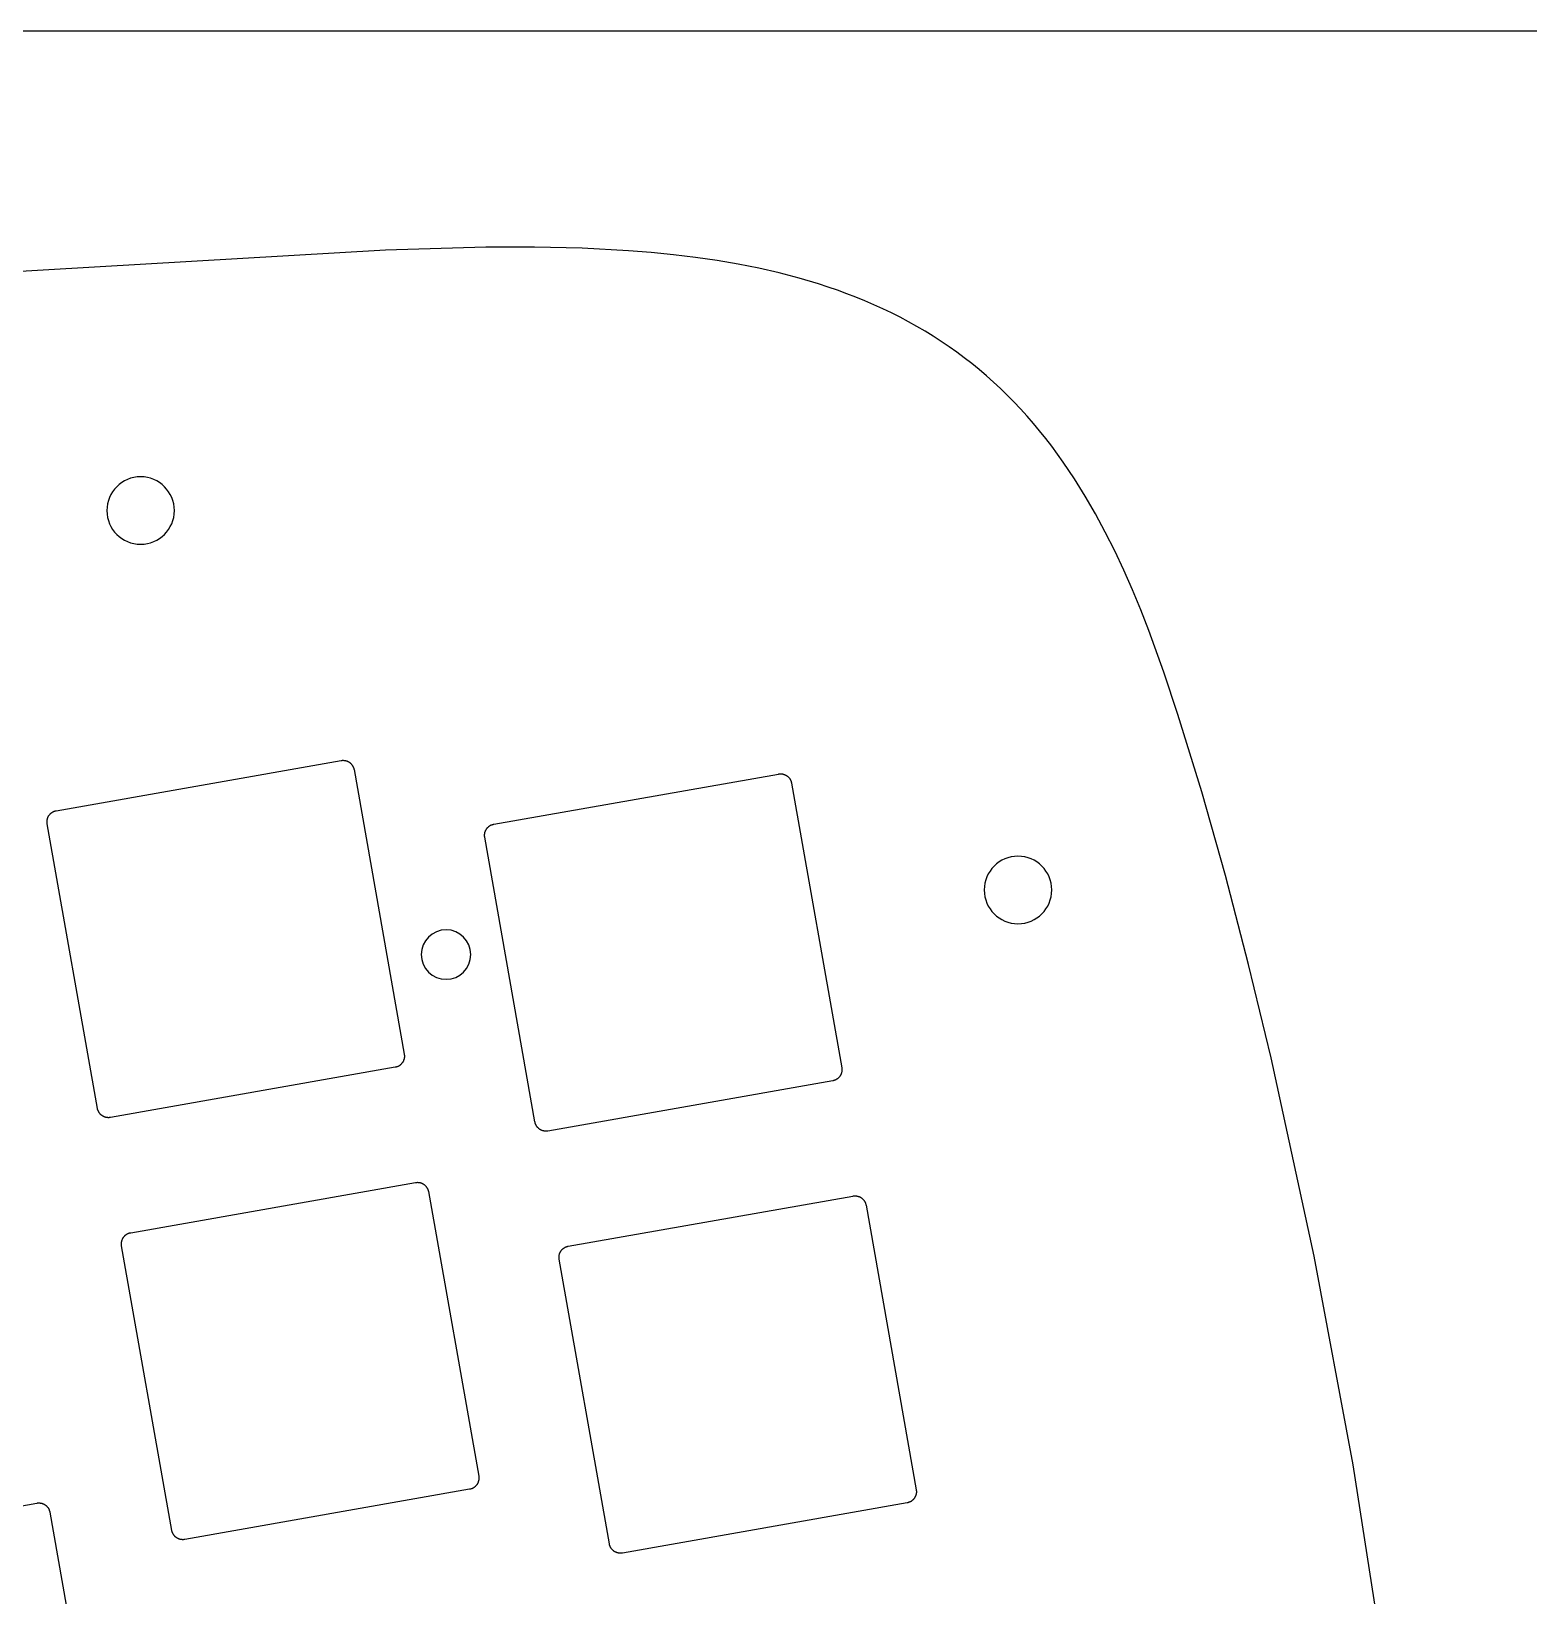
# Model space of a CAD drawing. Extents: x -763 to 762, y 34 to 355.
# Drawn here: x 386.4 to 452.9, y 269.2 to 338.7 of the extents above; entities that cross this region are included whole.
import ezdxf

# ---------------------------------------------------------------- set-up
doc = ezdxf.new("R2010")
doc.units = 0
doc.layers.add('2D_ACR_PLOT$CUT2', color=3, linetype='CONTINUOUS')
doc.layers.add('2D_ACR_PLOT$NOPRINT', color=7, linetype='CONTINUOUS')

msp = doc.modelspace()

# ---------------------------------------------------------------- linework, layer by layer
at = {"layer": '2D_ACR_PLOT$CUT2'}
for p, q in [((402.088, 328.994), (383.252, 327.891)), ((406.555, 329.122), (402.088, 328.994)), ((408.723, 329.125), (406.555, 329.122)), ((410.84, 329.076), (408.723, 329.125)), ((412.901, 328.966), (410.84, 329.076)), ((413.909, 328.886), (412.901, 328.966)), ((414.9, 328.787), (413.909, 328.886)), ((415.875, 328.668), (414.9, 328.787)), ((416.833, 328.529), (415.875, 328.668)), ((417.773, 328.368), (416.833, 328.529)), ((418.694, 328.185), (417.773, 328.368)), ((419.596, 327.978), (418.694, 328.185)), ((420.479, 327.748), (419.596, 327.978)), ((421.342, 327.491), (420.479, 327.748)), ((421.766, 327.354), (421.342, 327.491)), ((422.185, 327.209), (421.766, 327.354)), ((422.599, 327.058), (422.185, 327.209)), ((423.007, 326.901), (422.599, 327.058)), ((423.41, 326.736), (423.007, 326.901)), ((423.808, 326.565), (423.41, 326.736)), ((424.201, 326.386), (423.808, 326.565)), ((424.588, 326.201), (424.201, 326.386)), ((424.969, 326.008), (424.588, 326.201)), ((425.346, 325.809), (424.969, 326.008)), ((425.716, 325.602), (425.346, 325.809)), ((426.082, 325.388), (425.716, 325.602)), ((426.441, 325.166), (426.082, 325.388)), ((426.796, 324.937), (426.441, 325.166)), ((427.144, 324.701), (426.796, 324.937)), ((427.487, 324.458), (427.144, 324.701)), ((427.825, 324.207), (427.487, 324.458)), ((428.157, 323.949), (427.825, 324.207)), ((428.483, 323.683), (428.157, 323.949)), ((428.804, 323.41), (428.483, 323.683)), ((429.119, 323.129), (428.804, 323.41)), ((429.429, 322.841), (429.119, 323.129)), ((429.733, 322.546), (429.429, 322.841)), ((430.032, 322.243), (429.733, 322.546)), ((430.325, 321.934), (430.032, 322.243)), ((430.613, 321.616), (430.325, 321.934)), ((430.895, 321.292), (430.613, 321.616)), ((431.172, 320.961), (430.895, 321.292)), ((431.443, 320.622), (431.172, 320.961)), ((431.709, 320.276), (431.443, 320.622)), ((431.97, 319.924), (431.709, 320.276)), ((432.226, 319.565), (431.97, 319.924)), ((432.476, 319.199), (432.226, 319.565)), ((432.722, 318.826), (432.476, 319.199)), ((433.197, 318.061), (432.722, 318.826)), ((433.653, 317.272), (433.197, 318.061)), ((434.09, 316.458), (433.653, 317.272)), ((434.509, 315.623), (434.09, 316.458)), ((434.91, 314.766), (434.509, 315.623)), ((435.295, 313.89), (434.91, 314.766)), ((435.665, 312.997), (435.295, 313.89)), ((436.02, 312.089), (435.665, 312.997)), ((436.691, 310.235), (436.02, 312.089)), ((437.32, 308.349), (436.691, 310.235)), ((438.38, 304.906), (437.32, 308.349)), ((387.463, 304.074), (400.118, 306.306)), ((400.118, 306.306), (400.135, 306.308)), ((400.135, 306.308), (400.152, 306.31)), ((400.152, 306.31), (400.169, 306.312)), ((400.169, 306.312), (400.186, 306.313)), ((400.186, 306.313), (400.203, 306.313)), ((400.203, 306.313), (400.22, 306.313)), ((400.22, 306.313), (400.237, 306.312)), ((400.237, 306.312), (400.254, 306.311)), ((400.254, 306.311), (400.271, 306.309)), ((400.271, 306.309), (400.288, 306.306)), ((400.288, 306.306), (400.305, 306.303)), ((400.305, 306.303), (400.321, 306.299)), ((400.321, 306.299), (400.338, 306.295)), ((400.338, 306.295), (400.354, 306.29)), ((400.354, 306.29), (400.37, 306.285)), ((400.37, 306.285), (400.386, 306.279)), ((400.386, 306.279), (400.402, 306.273)), ((400.402, 306.273), (400.418, 306.266)), ((400.418, 306.266), (400.433, 306.258)), ((400.433, 306.258), (400.448, 306.25)), ((400.448, 306.25), (400.463, 306.241)), ((400.463, 306.241), (400.477, 306.232)), ((400.477, 306.232), (400.492, 306.223)), ((400.492, 306.223), (400.505, 306.213)), ((400.505, 306.213), (400.519, 306.202)), ((400.519, 306.202), (400.532, 306.191)), ((400.532, 306.191), (400.545, 306.18)), ((400.545, 306.18), (400.557, 306.168)), ((400.557, 306.168), (400.569, 306.156)), ((400.569, 306.156), (400.58, 306.143)), ((400.58, 306.143), (400.591, 306.13)), ((400.591, 306.13), (400.602, 306.117)), ((400.602, 306.117), (400.612, 306.103)), ((400.612, 306.103), (400.622, 306.089)), ((400.622, 306.089), (400.631, 306.075)), ((400.631, 306.075), (400.64, 306.06)), ((400.64, 306.06), (400.648, 306.045)), ((400.648, 306.045), (400.656, 306.03)), ((400.656, 306.03), (400.663, 306.014)), ((400.663, 306.014), (400.669, 305.998)), ((400.669, 305.998), (400.675, 305.982)), ((400.675, 305.982), (400.681, 305.966)), ((400.681, 305.966), (400.686, 305.95)), ((400.686, 305.95), (400.69, 305.933)), ((400.69, 305.933), (400.694, 305.917)), ((400.694, 305.917), (400.697, 305.9)), ((400.697, 305.9), (402.929, 293.245)), ((406.913, 303.474), (419.568, 305.705)), ((419.568, 305.705), (419.585, 305.708)), ((419.585, 305.708), (419.602, 305.71)), ((419.602, 305.71), (419.619, 305.711)), ((419.619, 305.711), (419.636, 305.712)), ((419.636, 305.712), (419.653, 305.713)), ((419.653, 305.713), (419.67, 305.713)), ((419.67, 305.713), (419.687, 305.712)), ((419.687, 305.712), (419.704, 305.71)), ((419.704, 305.71), (419.721, 305.708)), ((419.721, 305.708), (419.738, 305.706)), ((419.738, 305.706), (419.754, 305.703)), ((419.754, 305.703), (419.771, 305.699)), ((419.771, 305.699), (419.788, 305.695)), ((419.788, 305.695), (419.804, 305.69)), ((419.804, 305.69), (419.82, 305.685)), ((419.82, 305.685), (419.836, 305.679)), ((419.836, 305.679), (419.852, 305.672)), ((419.852, 305.672), (419.868, 305.665)), ((419.868, 305.665), (419.883, 305.658)), ((419.883, 305.658), (419.898, 305.65)), ((419.898, 305.65), (419.913, 305.641)), ((419.913, 305.641), (419.927, 305.632)), ((419.927, 305.632), (419.941, 305.622)), ((419.941, 305.622), (419.955, 305.612)), ((419.955, 305.612), (419.969, 305.602)), ((419.969, 305.602), (419.982, 305.591)), ((419.982, 305.591), (419.994, 305.579)), ((419.994, 305.579), (420.007, 305.568)), ((420.007, 305.568), (420.019, 305.555)), ((420.019, 305.555), (420.03, 305.543)), ((420.03, 305.543), (420.041, 305.53)), ((420.041, 305.53), (420.052, 305.516)), ((420.052, 305.516), (420.062, 305.503)), ((420.062, 305.503), (420.072, 305.489)), ((420.072, 305.489), (420.081, 305.474)), ((420.081, 305.474), (420.089, 305.459)), ((420.089, 305.459), (420.098, 305.444)), ((420.098, 305.444), (420.105, 305.429)), ((420.105, 305.429), (420.112, 305.414)), ((420.112, 305.414), (420.119, 305.398)), ((420.119, 305.398), (420.125, 305.382)), ((420.125, 305.382), (420.131, 305.366)), ((420.131, 305.366), (420.135, 305.349)), ((420.135, 305.349), (420.14, 305.333)), ((420.14, 305.333), (420.144, 305.316)), ((420.144, 305.316), (420.147, 305.3)), ((420.147, 305.3), (422.378, 292.645)), ((439.43, 301.193), (438.38, 304.906)), ((387.172, 303.909), (387.183, 303.922)), ((387.183, 303.922), (387.195, 303.934)), ((387.195, 303.934), (387.207, 303.946)), ((387.207, 303.946), (387.22, 303.957)), ((387.22, 303.957), (387.233, 303.969)), ((387.233, 303.969), (387.246, 303.979)), ((387.246, 303.979), (387.26, 303.989)), ((387.26, 303.989), (387.274, 303.999)), ((387.274, 303.999), (387.289, 304.008)), ((387.289, 304.008), (387.303, 304.017)), ((387.303, 304.017), (387.318, 304.025)), ((387.318, 304.025), (387.334, 304.033)), ((387.334, 304.033), (387.349, 304.04)), ((387.349, 304.04), (387.365, 304.046)), ((387.365, 304.046), (387.381, 304.052)), ((387.381, 304.052), (387.397, 304.058)), ((387.397, 304.058), (387.413, 304.063)), ((387.413, 304.063), (387.43, 304.067)), ((387.43, 304.067), (387.446, 304.071)), ((387.446, 304.071), (387.463, 304.074)), ((387.05, 303.597), (387.051, 303.614)), ((387.05, 303.58), (387.05, 303.597)), ((387.05, 303.563), (387.05, 303.58)), ((387.051, 303.546), (387.05, 303.563)), ((387.051, 303.614), (387.052, 303.631)), ((387.053, 303.529), (387.051, 303.546)), ((387.052, 303.631), (387.054, 303.648)), ((387.055, 303.512), (387.053, 303.529)), ((387.054, 303.648), (387.057, 303.665)), ((387.058, 303.495), (387.055, 303.512)), ((387.057, 303.665), (387.06, 303.682)), ((389.289, 290.84), (387.058, 303.495)), ((387.06, 303.682), (387.064, 303.698)), ((387.064, 303.698), (387.068, 303.715)), ((387.068, 303.715), (387.073, 303.731)), ((387.073, 303.731), (387.078, 303.748)), ((387.078, 303.748), (387.084, 303.764)), ((387.084, 303.764), (387.091, 303.779)), ((387.091, 303.779), (387.098, 303.795)), ((387.098, 303.795), (387.105, 303.81)), ((387.105, 303.81), (387.113, 303.825)), ((387.113, 303.825), (387.122, 303.84)), ((387.122, 303.84), (387.131, 303.854)), ((387.131, 303.854), (387.14, 303.869)), ((387.14, 303.869), (387.15, 303.882)), ((387.15, 303.882), (387.161, 303.896)), ((387.161, 303.896), (387.172, 303.909)), ((406.563, 303.225), (406.572, 303.24)), ((406.572, 303.24), (406.581, 303.254)), ((406.581, 303.254), (406.59, 303.268)), ((406.59, 303.268), (406.6, 303.282)), ((406.6, 303.282), (406.611, 303.295)), ((406.611, 303.295), (406.622, 303.309)), ((406.622, 303.309), (406.633, 303.321)), ((406.633, 303.321), (406.645, 303.334)), ((406.645, 303.334), (406.657, 303.346)), ((406.657, 303.346), (406.67, 303.357)), ((406.67, 303.357), (406.683, 303.368)), ((406.683, 303.368), (406.696, 303.379)), ((406.696, 303.379), (406.71, 303.389)), ((406.71, 303.389), (406.724, 303.398)), ((406.724, 303.398), (406.738, 303.408)), ((406.738, 303.408), (406.753, 303.416)), ((406.753, 303.416), (406.768, 303.424)), ((406.768, 303.424), (406.783, 303.432)), ((406.783, 303.432), (406.799, 303.439)), ((406.799, 303.439), (406.815, 303.446)), ((406.815, 303.446), (406.831, 303.452)), ((406.831, 303.452), (406.847, 303.457)), ((406.847, 303.457), (406.863, 303.462)), ((406.863, 303.462), (406.88, 303.467)), ((406.88, 303.467), (406.896, 303.471)), ((406.896, 303.471), (406.913, 303.474)), ((406.5, 302.997), (406.501, 303.014)), ((406.5, 302.979), (406.5, 302.997)), ((406.5, 302.962), (406.5, 302.979)), ((406.501, 302.945), (406.5, 302.962)), ((406.501, 303.014), (406.502, 303.031)), ((406.503, 302.928), (406.501, 302.945)), ((406.502, 303.031), (406.504, 303.048)), ((406.505, 302.911), (406.503, 302.928)), ((406.504, 303.048), (406.507, 303.064)), ((406.507, 302.895), (406.505, 302.911)), ((406.507, 303.064), (406.51, 303.081)), ((408.739, 290.24), (406.507, 302.895)), ((406.51, 303.081), (406.514, 303.098)), ((406.514, 303.098), (406.518, 303.114)), ((406.518, 303.114), (406.523, 303.131)), ((406.523, 303.131), (406.528, 303.147)), ((406.528, 303.147), (406.534, 303.163)), ((406.534, 303.163), (406.54, 303.179)), ((406.54, 303.179), (406.547, 303.194)), ((406.547, 303.194), (406.555, 303.21)), ((406.555, 303.21), (406.563, 303.225)), ((440.461, 297.24), (439.43, 301.193)), ((441.467, 293.08), (440.461, 297.24)), ((402.779, 292.794), (402.766, 292.783)), ((402.791, 292.806), (402.779, 292.794)), ((402.803, 292.819), (402.791, 292.806)), ((402.814, 292.831), (402.803, 292.819)), ((402.825, 292.844), (402.814, 292.831)), ((402.836, 292.858), (402.825, 292.844)), ((402.846, 292.872), (402.836, 292.858)), ((402.855, 292.886), (402.846, 292.872)), ((402.864, 292.9), (402.855, 292.886)), ((402.873, 292.915), (402.864, 292.9)), ((402.881, 292.93), (402.873, 292.915)), ((402.889, 292.945), (402.881, 292.93)), ((402.896, 292.961), (402.889, 292.945)), ((402.902, 292.977), (402.896, 292.961)), ((402.908, 292.993), (402.902, 292.977)), ((402.913, 293.009), (402.908, 292.993)), ((402.918, 293.025), (402.913, 293.009)), ((402.922, 293.042), (402.918, 293.025)), ((402.926, 293.059), (402.922, 293.042)), ((402.929, 293.075), (402.926, 293.059)), ((402.929, 293.245), (402.931, 293.228)), ((402.932, 293.092), (402.929, 293.075)), ((402.931, 293.228), (402.933, 293.211)), ((402.934, 293.109), (402.932, 293.092)), ((402.933, 293.211), (402.935, 293.194)), ((402.935, 293.126), (402.934, 293.109)), ((402.935, 293.194), (402.936, 293.177)), ((402.936, 293.143), (402.935, 293.126)), ((402.936, 293.177), (402.936, 293.16)), ((402.936, 293.16), (402.936, 293.143)), ((443.377, 284.263), (441.467, 293.08)), ((402.523, 292.666), (389.868, 290.435)), ((402.54, 292.669), (402.523, 292.666)), ((402.556, 292.673), (402.54, 292.669)), ((402.573, 292.678), (402.556, 292.673)), ((402.589, 292.682), (402.573, 292.678)), ((402.605, 292.688), (402.589, 292.682)), ((402.621, 292.694), (402.605, 292.688)), ((402.637, 292.701), (402.621, 292.694)), ((402.653, 292.708), (402.637, 292.701)), ((402.668, 292.715), (402.653, 292.708)), ((402.683, 292.724), (402.668, 292.715)), ((402.698, 292.732), (402.683, 292.724)), ((402.712, 292.741), (402.698, 292.732)), ((402.726, 292.751), (402.712, 292.741)), ((402.74, 292.761), (402.726, 292.751)), ((402.753, 292.772), (402.74, 292.761)), ((402.766, 292.783), (402.753, 292.772)), ((422.087, 292.1), (422.071, 292.094)), ((422.102, 292.107), (422.087, 292.1)), ((422.118, 292.115), (422.102, 292.107)), ((422.133, 292.123), (422.118, 292.115)), ((422.147, 292.132), (422.133, 292.123)), ((422.162, 292.141), (422.147, 292.132)), ((422.176, 292.151), (422.162, 292.141)), ((422.19, 292.161), (422.176, 292.151)), ((422.203, 292.171), (422.19, 292.161)), ((422.216, 292.182), (422.203, 292.171)), ((422.229, 292.194), (422.216, 292.182)), ((422.241, 292.206), (422.229, 292.194)), ((422.253, 292.218), (422.241, 292.206)), ((422.264, 292.231), (422.253, 292.218)), ((422.275, 292.244), (422.264, 292.231)), ((422.285, 292.257), (422.275, 292.244)), ((422.296, 292.271), (422.285, 292.257)), ((422.305, 292.285), (422.296, 292.271)), ((422.314, 292.3), (422.305, 292.285)), ((422.323, 292.315), (422.314, 292.3)), ((422.331, 292.33), (422.323, 292.315)), ((422.338, 292.345), (422.331, 292.33)), ((422.345, 292.361), (422.338, 292.345)), ((422.352, 292.376), (422.345, 292.361)), ((422.358, 292.392), (422.352, 292.376)), ((422.363, 292.409), (422.358, 292.392)), ((422.368, 292.425), (422.363, 292.409)), ((422.372, 292.441), (422.368, 292.425)), ((422.376, 292.458), (422.372, 292.441)), ((422.379, 292.475), (422.376, 292.458)), ((422.378, 292.645), (422.381, 292.628)), ((422.382, 292.492), (422.379, 292.475)), ((422.381, 292.628), (422.383, 292.611)), ((422.384, 292.509), (422.382, 292.492)), ((422.383, 292.611), (422.385, 292.594)), ((422.385, 292.526), (422.384, 292.509)), ((422.385, 292.594), (422.386, 292.577)), ((422.386, 292.543), (422.385, 292.526)), ((422.386, 292.577), (422.386, 292.56)), ((422.386, 292.56), (422.386, 292.543)), ((421.973, 292.066), (409.318, 289.834)), ((421.99, 292.069), (421.973, 292.066)), ((422.006, 292.073), (421.99, 292.069)), ((422.023, 292.077), (422.006, 292.073)), ((422.039, 292.082), (422.023, 292.077)), ((422.055, 292.088), (422.039, 292.082)), ((422.071, 292.094), (422.055, 292.088)), ((389.292, 290.823), (389.289, 290.84)), ((389.296, 290.807), (389.292, 290.823)), ((389.3, 290.79), (389.296, 290.807)), ((389.305, 290.774), (389.3, 290.79)), ((389.311, 290.758), (389.305, 290.774)), ((389.317, 290.742), (389.311, 290.758)), ((389.324, 290.726), (389.317, 290.742)), ((389.331, 290.711), (389.324, 290.726)), ((389.338, 290.695), (389.331, 290.711)), ((389.347, 290.68), (389.338, 290.695)), ((389.355, 290.666), (389.347, 290.68)), ((389.364, 290.651), (389.355, 290.666)), ((389.374, 290.637), (389.364, 290.651)), ((389.384, 290.623), (389.374, 290.637)), ((389.395, 290.61), (389.384, 290.623)), ((389.406, 290.597), (389.395, 290.61)), ((389.417, 290.584), (389.406, 290.597)), ((389.429, 290.572), (389.417, 290.584)), ((389.442, 290.56), (389.429, 290.572)), ((389.454, 290.549), (389.442, 290.56)), ((389.467, 290.538), (389.454, 290.549)), ((389.481, 290.528), (389.467, 290.538)), ((389.495, 290.517), (389.481, 290.528)), ((389.509, 290.508), (389.495, 290.517)), ((389.523, 290.499), (389.509, 290.508)), ((389.538, 290.49), (389.523, 290.499)), ((389.553, 290.482), (389.538, 290.49)), ((389.568, 290.475), (389.553, 290.482)), ((389.584, 290.468), (389.568, 290.475)), ((389.6, 290.461), (389.584, 290.468)), ((389.616, 290.455), (389.6, 290.461)), ((389.632, 290.45), (389.616, 290.455)), ((389.648, 290.445), (389.632, 290.45)), ((389.665, 290.441), (389.648, 290.445)), ((389.682, 290.437), (389.665, 290.441)), ((389.698, 290.434), (389.682, 290.437)), ((389.715, 290.431), (389.698, 290.434)), ((389.732, 290.43), (389.715, 290.431)), ((389.749, 290.428), (389.732, 290.43)), ((389.766, 290.427), (389.749, 290.428)), ((389.783, 290.427), (389.766, 290.427)), ((389.8, 290.427), (389.783, 290.427)), ((389.817, 290.428), (389.8, 290.427)), ((389.834, 290.43), (389.817, 290.428)), ((389.851, 290.432), (389.834, 290.43)), ((389.868, 290.435), (389.851, 290.432)), ((408.742, 290.223), (408.739, 290.24)), ((408.746, 290.206), (408.742, 290.223)), ((408.75, 290.19), (408.746, 290.206)), ((408.755, 290.174), (408.75, 290.19)), ((408.761, 290.157), (408.755, 290.174)), ((408.767, 290.141), (408.761, 290.157)), ((408.773, 290.126), (408.767, 290.141)), ((408.78, 290.11), (408.773, 290.126)), ((408.788, 290.095), (408.78, 290.11)), ((408.796, 290.08), (408.788, 290.095)), ((408.805, 290.065), (408.796, 290.08)), ((408.814, 290.051), (408.805, 290.065)), ((408.824, 290.037), (408.814, 290.051)), ((408.834, 290.023), (408.824, 290.037)), ((408.844, 290.01), (408.834, 290.023)), ((408.856, 289.997), (408.844, 290.01)), ((408.867, 289.984), (408.856, 289.997)), ((408.879, 289.972), (408.867, 289.984)), ((408.891, 289.96), (408.879, 289.972)), ((408.904, 289.949), (408.891, 289.96)), ((408.917, 289.938), (408.904, 289.949)), ((408.931, 289.927), (408.917, 289.938)), ((408.944, 289.917), (408.931, 289.927)), ((408.959, 289.907), (408.944, 289.917)), ((408.973, 289.898), (408.959, 289.907)), ((408.988, 289.89), (408.973, 289.898)), ((409.003, 289.882), (408.988, 289.89)), ((409.018, 289.874), (409.003, 289.882)), ((409.034, 289.867), (409.018, 289.874)), ((409.049, 289.861), (409.034, 289.867)), ((409.066, 289.855), (409.049, 289.861)), ((409.082, 289.849), (409.066, 289.855)), ((409.098, 289.845), (409.082, 289.849)), ((409.115, 289.84), (409.098, 289.845)), ((409.131, 289.837), (409.115, 289.84)), ((409.148, 289.834), (409.131, 289.837)), ((409.165, 289.831), (409.148, 289.834)), ((409.182, 289.829), (409.165, 289.831)), ((409.199, 289.828), (409.182, 289.829)), ((409.216, 289.827), (409.199, 289.828)), ((409.233, 289.827), (409.216, 289.827)), ((409.25, 289.827), (409.233, 289.827)), ((409.267, 289.828), (409.25, 289.827)), ((409.284, 289.829), (409.267, 289.828)), ((409.301, 289.832), (409.284, 289.829)), ((409.318, 289.834), (409.301, 289.832)), ((390.771, 285.314), (403.426, 287.545)), ((403.426, 287.545), (403.443, 287.548)), ((403.443, 287.548), (403.46, 287.55)), ((403.46, 287.55), (403.477, 287.551)), ((403.477, 287.551), (403.494, 287.552)), ((403.494, 287.552), (403.511, 287.553)), ((403.511, 287.553), (403.528, 287.552)), ((403.528, 287.552), (403.545, 287.552)), ((403.545, 287.552), (403.562, 287.55)), ((403.562, 287.55), (403.579, 287.548)), ((403.579, 287.548), (403.596, 287.546)), ((403.596, 287.546), (403.613, 287.543)), ((403.613, 287.543), (403.629, 287.539)), ((403.629, 287.539), (403.646, 287.535)), ((403.646, 287.535), (403.662, 287.53)), ((403.662, 287.53), (403.678, 287.524)), ((403.678, 287.524), (403.694, 287.518)), ((403.694, 287.518), (403.71, 287.512)), ((403.71, 287.512), (403.726, 287.505)), ((403.726, 287.505), (403.741, 287.497)), ((403.741, 287.497), (403.756, 287.489)), ((403.756, 287.489), (403.771, 287.481)), ((403.771, 287.481), (403.785, 287.472)), ((403.785, 287.472), (403.8, 287.462)), ((403.8, 287.462), (403.813, 287.452)), ((403.813, 287.452), (403.827, 287.442)), ((403.827, 287.442), (403.84, 287.431)), ((403.84, 287.431), (403.853, 287.419)), ((403.853, 287.419), (403.865, 287.408)), ((403.865, 287.408), (403.877, 287.395)), ((403.877, 287.395), (403.888, 287.383)), ((403.888, 287.383), (403.899, 287.37)), ((403.899, 287.37), (403.91, 287.356)), ((403.91, 287.356), (403.92, 287.343)), ((403.92, 287.343), (403.93, 287.328)), ((403.93, 287.328), (403.939, 287.314)), ((403.939, 287.314), (403.948, 287.299)), ((403.948, 287.299), (403.956, 287.284)), ((403.956, 287.284), (403.964, 287.269)), ((403.964, 287.269), (403.971, 287.254)), ((403.971, 287.254), (403.977, 287.238)), ((403.977, 287.238), (403.983, 287.222)), ((403.983, 287.222), (403.989, 287.206)), ((403.989, 287.206), (403.994, 287.189)), ((403.994, 287.189), (403.998, 287.173)), ((403.998, 287.173), (404.002, 287.156)), ((404.002, 287.156), (404.005, 287.139)), ((404.005, 287.139), (406.237, 274.485)), ((410.221, 284.713), (422.876, 286.945)), ((422.876, 286.945), (422.893, 286.947)), ((422.893, 286.947), (422.91, 286.949)), ((422.91, 286.949), (422.927, 286.951)), ((422.927, 286.951), (422.944, 286.952)), ((422.944, 286.952), (422.961, 286.952)), ((422.961, 286.952), (422.978, 286.952)), ((422.978, 286.952), (422.995, 286.951)), ((422.995, 286.951), (423.012, 286.95)), ((423.012, 286.95), (423.029, 286.948)), ((423.029, 286.948), (423.046, 286.945)), ((423.046, 286.945), (423.062, 286.942)), ((423.062, 286.942), (423.079, 286.938)), ((423.079, 286.938), (423.096, 286.934)), ((423.096, 286.934), (423.112, 286.929)), ((423.112, 286.929), (423.128, 286.924)), ((423.128, 286.924), (423.144, 286.918)), ((423.144, 286.918), (423.16, 286.912)), ((423.16, 286.912), (423.176, 286.905)), ((423.176, 286.905), (423.191, 286.897)), ((423.191, 286.897), (423.206, 286.889)), ((423.206, 286.889), (423.221, 286.88)), ((423.221, 286.88), (423.235, 286.871)), ((423.235, 286.871), (423.249, 286.862)), ((423.249, 286.862), (423.263, 286.852)), ((423.263, 286.852), (423.277, 286.841)), ((423.277, 286.841), (423.29, 286.83)), ((423.29, 286.83), (423.302, 286.819)), ((423.302, 286.819), (423.315, 286.807)), ((423.315, 286.807), (423.327, 286.795)), ((423.327, 286.795), (423.338, 286.782)), ((423.338, 286.782), (423.349, 286.769)), ((423.349, 286.769), (423.36, 286.756)), ((423.36, 286.756), (423.37, 286.742)), ((423.37, 286.742), (423.38, 286.728)), ((423.38, 286.728), (423.389, 286.714)), ((423.389, 286.714), (423.397, 286.699)), ((423.397, 286.699), (423.406, 286.684)), ((423.406, 286.684), (423.413, 286.669)), ((423.413, 286.669), (423.42, 286.653)), ((423.42, 286.653), (423.427, 286.637)), ((423.427, 286.637), (423.433, 286.621)), ((423.433, 286.621), (423.439, 286.605)), ((423.439, 286.605), (423.443, 286.589)), ((423.443, 286.589), (423.448, 286.572)), ((423.448, 286.572), (423.452, 286.556)), ((423.452, 286.556), (423.455, 286.539)), ((423.455, 286.539), (425.686, 273.884)), ((390.469, 285.135), (390.48, 285.148)), ((390.48, 285.148), (390.491, 285.161)), ((390.491, 285.161), (390.503, 285.173)), ((390.503, 285.173), (390.515, 285.185)), ((390.515, 285.185), (390.528, 285.197)), ((390.528, 285.197), (390.541, 285.208)), ((390.541, 285.208), (390.554, 285.219)), ((390.554, 285.219), (390.568, 285.229)), ((390.568, 285.229), (390.582, 285.238)), ((390.582, 285.238), (390.597, 285.247)), ((390.597, 285.247), (390.611, 285.256)), ((390.611, 285.256), (390.626, 285.264)), ((390.626, 285.264), (390.642, 285.272)), ((390.642, 285.272), (390.657, 285.279)), ((390.657, 285.279), (390.673, 285.286)), ((390.673, 285.286), (390.689, 285.292)), ((390.689, 285.292), (390.705, 285.297)), ((390.705, 285.297), (390.721, 285.302)), ((390.721, 285.302), (390.738, 285.307)), ((390.738, 285.307), (390.754, 285.31)), ((390.754, 285.31), (390.771, 285.314)), ((390.358, 284.836), (390.359, 284.853)), ((390.358, 284.819), (390.358, 284.836)), ((390.358, 284.802), (390.358, 284.819)), ((390.359, 284.785), (390.358, 284.802)), ((390.359, 284.853), (390.36, 284.871)), ((390.361, 284.768), (390.359, 284.785)), ((390.36, 284.871), (390.362, 284.887)), ((390.363, 284.751), (390.361, 284.768)), ((390.362, 284.887), (390.365, 284.904)), ((390.366, 284.734), (390.363, 284.751)), ((390.365, 284.904), (390.368, 284.921)), ((392.597, 272.08), (390.366, 284.734)), ((390.368, 284.921), (390.372, 284.938)), ((390.372, 284.938), (390.376, 284.954)), ((390.376, 284.954), (390.381, 284.971)), ((390.381, 284.971), (390.386, 284.987)), ((390.386, 284.987), (390.392, 285.003)), ((390.392, 285.003), (390.399, 285.019)), ((390.399, 285.019), (390.406, 285.034)), ((390.406, 285.034), (390.413, 285.05)), ((390.413, 285.05), (390.421, 285.065)), ((390.421, 285.065), (390.43, 285.079)), ((390.43, 285.079), (390.439, 285.094)), ((390.439, 285.094), (390.448, 285.108)), ((390.448, 285.108), (390.458, 285.122)), ((390.458, 285.122), (390.469, 285.135)), ((409.855, 284.434), (409.863, 284.449)), ((409.863, 284.449), (409.871, 284.464)), ((409.871, 284.464), (409.88, 284.479)), ((409.88, 284.479), (409.889, 284.493)), ((409.889, 284.493), (409.898, 284.508)), ((409.898, 284.508), (409.908, 284.521)), ((409.908, 284.521), (409.919, 284.535)), ((409.919, 284.535), (409.93, 284.548)), ((409.93, 284.548), (409.941, 284.561)), ((409.941, 284.561), (409.953, 284.573)), ((409.953, 284.573), (409.965, 284.585)), ((409.965, 284.585), (409.978, 284.596)), ((409.978, 284.596), (409.991, 284.607)), ((409.991, 284.607), (410.004, 284.618)), ((410.004, 284.618), (410.018, 284.628)), ((410.018, 284.628), (410.032, 284.638)), ((410.032, 284.638), (410.046, 284.647)), ((410.046, 284.647), (410.061, 284.656)), ((410.061, 284.656), (410.076, 284.664)), ((410.076, 284.664), (410.091, 284.672)), ((410.091, 284.672), (410.107, 284.679)), ((410.107, 284.679), (410.123, 284.685)), ((410.123, 284.685), (410.139, 284.691)), ((410.139, 284.691), (410.155, 284.697)), ((410.155, 284.697), (410.171, 284.702)), ((410.171, 284.702), (410.188, 284.706)), ((410.188, 284.706), (410.204, 284.71)), ((410.204, 284.71), (410.221, 284.713)), ((409.808, 284.236), (409.809, 284.253)), ((409.808, 284.219), (409.808, 284.236)), ((409.808, 284.202), (409.808, 284.219)), ((409.809, 284.185), (409.808, 284.202)), ((409.809, 284.253), (409.81, 284.27)), ((409.811, 284.168), (409.809, 284.185)), ((409.81, 284.27), (409.812, 284.287)), ((409.813, 284.151), (409.811, 284.168)), ((409.812, 284.287), (409.815, 284.304)), ((409.815, 284.134), (409.813, 284.151)), ((409.815, 284.304), (409.818, 284.321)), ((412.047, 271.479), (409.815, 284.134)), ((409.818, 284.321), (409.822, 284.337)), ((409.822, 284.337), (409.826, 284.354)), ((409.826, 284.354), (409.831, 284.37)), ((409.831, 284.37), (409.836, 284.386)), ((409.836, 284.386), (409.842, 284.402)), ((409.842, 284.402), (409.848, 284.418)), ((409.848, 284.418), (409.855, 284.434)), ((445.103, 274.994), (443.377, 284.263)), ((446.591, 265.528), (445.103, 274.994)), ((406.074, 274.022), (406.061, 274.011)), ((406.087, 274.034), (406.074, 274.022)), ((406.099, 274.046), (406.087, 274.034)), ((406.111, 274.058), (406.099, 274.046)), ((406.122, 274.071), (406.111, 274.058)), ((406.133, 274.084), (406.122, 274.071)), ((406.144, 274.097), (406.133, 274.084)), ((406.154, 274.111), (406.144, 274.097)), ((406.163, 274.125), (406.154, 274.111)), ((406.172, 274.14), (406.163, 274.125)), ((406.181, 274.154), (406.172, 274.14)), ((406.189, 274.17), (406.181, 274.154)), ((406.197, 274.185), (406.189, 274.17)), ((406.204, 274.2), (406.197, 274.185)), ((406.21, 274.216), (406.204, 274.2)), ((406.216, 274.232), (406.21, 274.216)), ((406.221, 274.248), (406.216, 274.232)), ((406.226, 274.265), (406.221, 274.248)), ((406.23, 274.281), (406.226, 274.265)), ((406.234, 274.298), (406.23, 274.281)), ((406.237, 274.315), (406.234, 274.298)), ((406.237, 274.485), (406.239, 274.468)), ((406.24, 274.332), (406.237, 274.315)), ((406.239, 274.468), (406.241, 274.451)), ((406.242, 274.349), (406.24, 274.332)), ((406.241, 274.451), (406.243, 274.434)), ((406.243, 274.366), (406.242, 274.349)), ((406.243, 274.434), (406.244, 274.417)), ((406.244, 274.383), (406.243, 274.366)), ((406.244, 274.417), (406.244, 274.4)), ((406.244, 274.4), (406.244, 274.383)), ((405.831, 273.905), (393.176, 271.674)), ((405.848, 273.909), (405.831, 273.905)), ((405.864, 273.913), (405.848, 273.909)), ((405.881, 273.917), (405.864, 273.913)), ((405.897, 273.922), (405.881, 273.917)), ((405.913, 273.927), (405.897, 273.922)), ((405.929, 273.933), (405.913, 273.927)), ((405.945, 273.94), (405.929, 273.933)), ((405.961, 273.947), (405.945, 273.94)), ((405.976, 273.955), (405.961, 273.947)), ((405.991, 273.963), (405.976, 273.955)), ((406.006, 273.972), (405.991, 273.963)), ((406.02, 273.981), (406.006, 273.972)), ((406.034, 273.99), (406.02, 273.981)), ((406.048, 274.001), (406.034, 273.99)), ((406.061, 274.011), (406.048, 274.001)), ((425.347, 273.321), (425.331, 273.316)), ((425.363, 273.327), (425.347, 273.321)), ((425.379, 273.333), (425.363, 273.327)), ((425.395, 273.34), (425.379, 273.333)), ((425.41, 273.347), (425.395, 273.34)), ((425.426, 273.354), (425.41, 273.347)), ((425.441, 273.363), (425.426, 273.354)), ((425.455, 273.371), (425.441, 273.363)), ((425.47, 273.38), (425.455, 273.371)), ((425.484, 273.39), (425.47, 273.38)), ((425.498, 273.4), (425.484, 273.39)), ((425.511, 273.411), (425.498, 273.4)), ((425.524, 273.422), (425.511, 273.411)), ((425.537, 273.433), (425.524, 273.422)), ((425.549, 273.445), (425.537, 273.433)), ((425.561, 273.458), (425.549, 273.445)), ((425.572, 273.47), (425.561, 273.458)), ((425.583, 273.483), (425.572, 273.47)), ((425.593, 273.497), (425.583, 273.483)), ((425.604, 273.511), (425.593, 273.497)), ((425.613, 273.525), (425.604, 273.511)), ((425.622, 273.539), (425.613, 273.525)), ((425.631, 273.554), (425.622, 273.539)), ((425.639, 273.569), (425.631, 273.554)), ((425.646, 273.584), (425.639, 273.569)), ((425.653, 273.6), (425.646, 273.584)), ((425.66, 273.616), (425.653, 273.6)), ((425.666, 273.632), (425.66, 273.616)), ((425.671, 273.648), (425.666, 273.632)), ((425.676, 273.664), (425.671, 273.648)), ((425.68, 273.681), (425.676, 273.664)), ((425.684, 273.698), (425.68, 273.681)), ((425.687, 273.714), (425.684, 273.698)), ((425.686, 273.884), (425.689, 273.867)), ((425.69, 273.731), (425.687, 273.714)), ((425.689, 273.867), (425.691, 273.85)), ((425.692, 273.748), (425.69, 273.731)), ((425.691, 273.85), (425.693, 273.833)), ((425.693, 273.765), (425.692, 273.748)), ((425.693, 273.833), (425.694, 273.816)), ((425.694, 273.782), (425.693, 273.765)), ((425.694, 273.816), (425.694, 273.799)), ((425.694, 273.799), (425.694, 273.782)), ((373.94, 271.062), (386.595, 273.293)), ((386.595, 273.293), (386.612, 273.296)), ((386.612, 273.296), (386.629, 273.298)), ((386.629, 273.298), (386.646, 273.3)), ((386.646, 273.3), (386.663, 273.301)), ((386.663, 273.301), (386.68, 273.301)), ((386.68, 273.301), (386.697, 273.301)), ((386.697, 273.301), (386.714, 273.3)), ((386.714, 273.3), (386.731, 273.299)), ((386.731, 273.299), (386.748, 273.297)), ((386.748, 273.297), (386.765, 273.294)), ((386.765, 273.294), (386.782, 273.291)), ((386.782, 273.291), (386.798, 273.287)), ((386.798, 273.287), (386.815, 273.283)), ((386.815, 273.283), (386.831, 273.278)), ((386.831, 273.278), (386.848, 273.273)), ((386.848, 273.273), (386.864, 273.267)), ((386.864, 273.267), (386.879, 273.26)), ((386.879, 273.26), (386.895, 273.253)), ((386.895, 273.253), (386.91, 273.246)), ((386.91, 273.246), (386.925, 273.238)), ((386.925, 273.238), (386.94, 273.229)), ((386.94, 273.229), (386.955, 273.22)), ((386.955, 273.22), (386.969, 273.211)), ((386.969, 273.211), (386.982, 273.201)), ((386.982, 273.201), (386.996, 273.19)), ((386.996, 273.19), (387.009, 273.179)), ((387.009, 273.179), (387.022, 273.168)), ((387.022, 273.168), (387.034, 273.156)), ((387.034, 273.156), (387.046, 273.144)), ((387.046, 273.144), (387.057, 273.131)), ((387.057, 273.131), (387.069, 273.118)), ((387.069, 273.118), (387.079, 273.105)), ((387.079, 273.105), (387.089, 273.091)), ((387.089, 273.091), (387.099, 273.077)), ((387.099, 273.077), (387.108, 273.062)), ((387.108, 273.062), (387.117, 273.048)), ((387.117, 273.048), (387.125, 273.033)), ((387.125, 273.033), (387.133, 273.017)), ((387.133, 273.017), (387.14, 273.002)), ((387.14, 273.002), (387.146, 272.986)), ((387.146, 272.986), (387.152, 272.97)), ((387.152, 272.97), (387.158, 272.954)), ((387.158, 272.954), (387.163, 272.938)), ((387.163, 272.938), (387.167, 272.921)), ((387.167, 272.921), (387.171, 272.905)), ((387.171, 272.905), (387.174, 272.888)), ((387.174, 272.888), (389.406, 260.233)), ((425.281, 273.305), (412.626, 271.074)), ((425.298, 273.308), (425.281, 273.305)), ((425.314, 273.312), (425.298, 273.308)), ((425.331, 273.316), (425.314, 273.312)), ((392.6, 272.063), (392.597, 272.08)), ((392.604, 272.046), (392.6, 272.063)), ((392.608, 272.03), (392.604, 272.046)), ((392.613, 272.013), (392.608, 272.03)), ((392.619, 271.997), (392.613, 272.013)), ((392.625, 271.981), (392.619, 271.997)), ((392.632, 271.966), (392.625, 271.981)), ((392.639, 271.95), (392.632, 271.966)), ((392.646, 271.935), (392.639, 271.95)), ((392.654, 271.92), (392.646, 271.935)), ((392.663, 271.905), (392.654, 271.92)), ((392.672, 271.891), (392.663, 271.905)), ((392.682, 271.877), (392.672, 271.891)), ((392.692, 271.863), (392.682, 271.877)), ((392.703, 271.849), (392.692, 271.863)), ((392.714, 271.836), (392.703, 271.849)), ((392.725, 271.824), (392.714, 271.836)), ((392.737, 271.812), (392.725, 271.824)), ((392.75, 271.8), (392.737, 271.812)), ((392.762, 271.788), (392.75, 271.8)), ((392.775, 271.777), (392.762, 271.788)), ((392.789, 271.767), (392.775, 271.777)), ((392.803, 271.757), (392.789, 271.767)), ((392.817, 271.747), (392.803, 271.757)), ((392.831, 271.738), (392.817, 271.747)), ((392.846, 271.73), (392.831, 271.738)), ((392.861, 271.722), (392.846, 271.73)), ((392.876, 271.714), (392.861, 271.722)), ((392.892, 271.707), (392.876, 271.714)), ((392.908, 271.701), (392.892, 271.707)), ((392.924, 271.695), (392.908, 271.701)), ((392.94, 271.689), (392.924, 271.695)), ((392.956, 271.685), (392.94, 271.689)), ((392.973, 271.68), (392.956, 271.685)), ((392.99, 271.677), (392.973, 271.68)), ((393.006, 271.673), (392.99, 271.677)), ((393.023, 271.671), (393.006, 271.673)), ((393.04, 271.669), (393.023, 271.671)), ((393.057, 271.668), (393.04, 271.669)), ((393.074, 271.667), (393.057, 271.668)), ((393.091, 271.666), (393.074, 271.667)), ((393.108, 271.667), (393.091, 271.666)), ((393.125, 271.668), (393.108, 271.667)), ((393.142, 271.669), (393.125, 271.668)), ((393.159, 271.671), (393.142, 271.669)), ((393.176, 271.674), (393.159, 271.671)), ((412.05, 271.462), (412.047, 271.479)), ((412.054, 271.446), (412.05, 271.462)), ((412.058, 271.429), (412.054, 271.446)), ((412.063, 271.413), (412.058, 271.429)), ((412.069, 271.397), (412.063, 271.413)), ((412.075, 271.381), (412.069, 271.397)), ((412.081, 271.365), (412.075, 271.381)), ((412.088, 271.35), (412.081, 271.365)), ((412.096, 271.334), (412.088, 271.35)), ((412.104, 271.319), (412.096, 271.334)), ((412.113, 271.305), (412.104, 271.319)), ((412.122, 271.29), (412.113, 271.305)), ((412.132, 271.276), (412.122, 271.29)), ((412.142, 271.262), (412.132, 271.276)), ((412.152, 271.249), (412.142, 271.262)), ((412.164, 271.236), (412.152, 271.249)), ((412.175, 271.223), (412.164, 271.236)), ((412.187, 271.211), (412.175, 271.223)), ((412.199, 271.199), (412.187, 271.211)), ((412.212, 271.188), (412.199, 271.199)), ((412.225, 271.177), (412.212, 271.188)), ((412.239, 271.166), (412.225, 271.177)), ((412.252, 271.156), (412.239, 271.166)), ((412.267, 271.147), (412.252, 271.156)), ((412.281, 271.138), (412.267, 271.147)), ((412.296, 271.129), (412.281, 271.138)), ((412.311, 271.121), (412.296, 271.129)), ((412.326, 271.114), (412.311, 271.121)), ((412.342, 271.107), (412.326, 271.114)), ((412.357, 271.1), (412.342, 271.107)), ((412.374, 271.094), (412.357, 271.1)), ((412.39, 271.089), (412.374, 271.094)), ((412.406, 271.084), (412.39, 271.089)), ((412.423, 271.08), (412.406, 271.084)), ((412.439, 271.076), (412.423, 271.08)), ((412.456, 271.073), (412.439, 271.076)), ((412.473, 271.07), (412.456, 271.073)), ((412.49, 271.068), (412.473, 271.07)), ((412.507, 271.067), (412.49, 271.068)), ((412.524, 271.066), (412.507, 271.067)), ((412.541, 271.066), (412.524, 271.066)), ((412.558, 271.066), (412.541, 271.066)), ((412.575, 271.067), (412.558, 271.066)), ((412.592, 271.069), (412.575, 271.067)), ((412.609, 271.071), (412.592, 271.069)), ((412.626, 271.074), (412.609, 271.071))]:
    msp.add_line(p, q, dxfattribs=at)
at = {"layer": '2D_ACR_PLOT$CUT2', "extrusion": (0, 0, -1)}
for centre, radius in [((-391.21, 317.417), 1.5), ((-430.211, 300.55), 1.5), ((-404.787, 297.679), 1.1)]:
    msp.add_circle(centre, radius, dxfattribs=at)
at = {"layer": '2D_ACR_PLOT$NOPRINT'}
msp.add_line((457.2, 338.723), (152.4, 338.723), dxfattribs=at)

doc.saveas('drawing.dxf')
